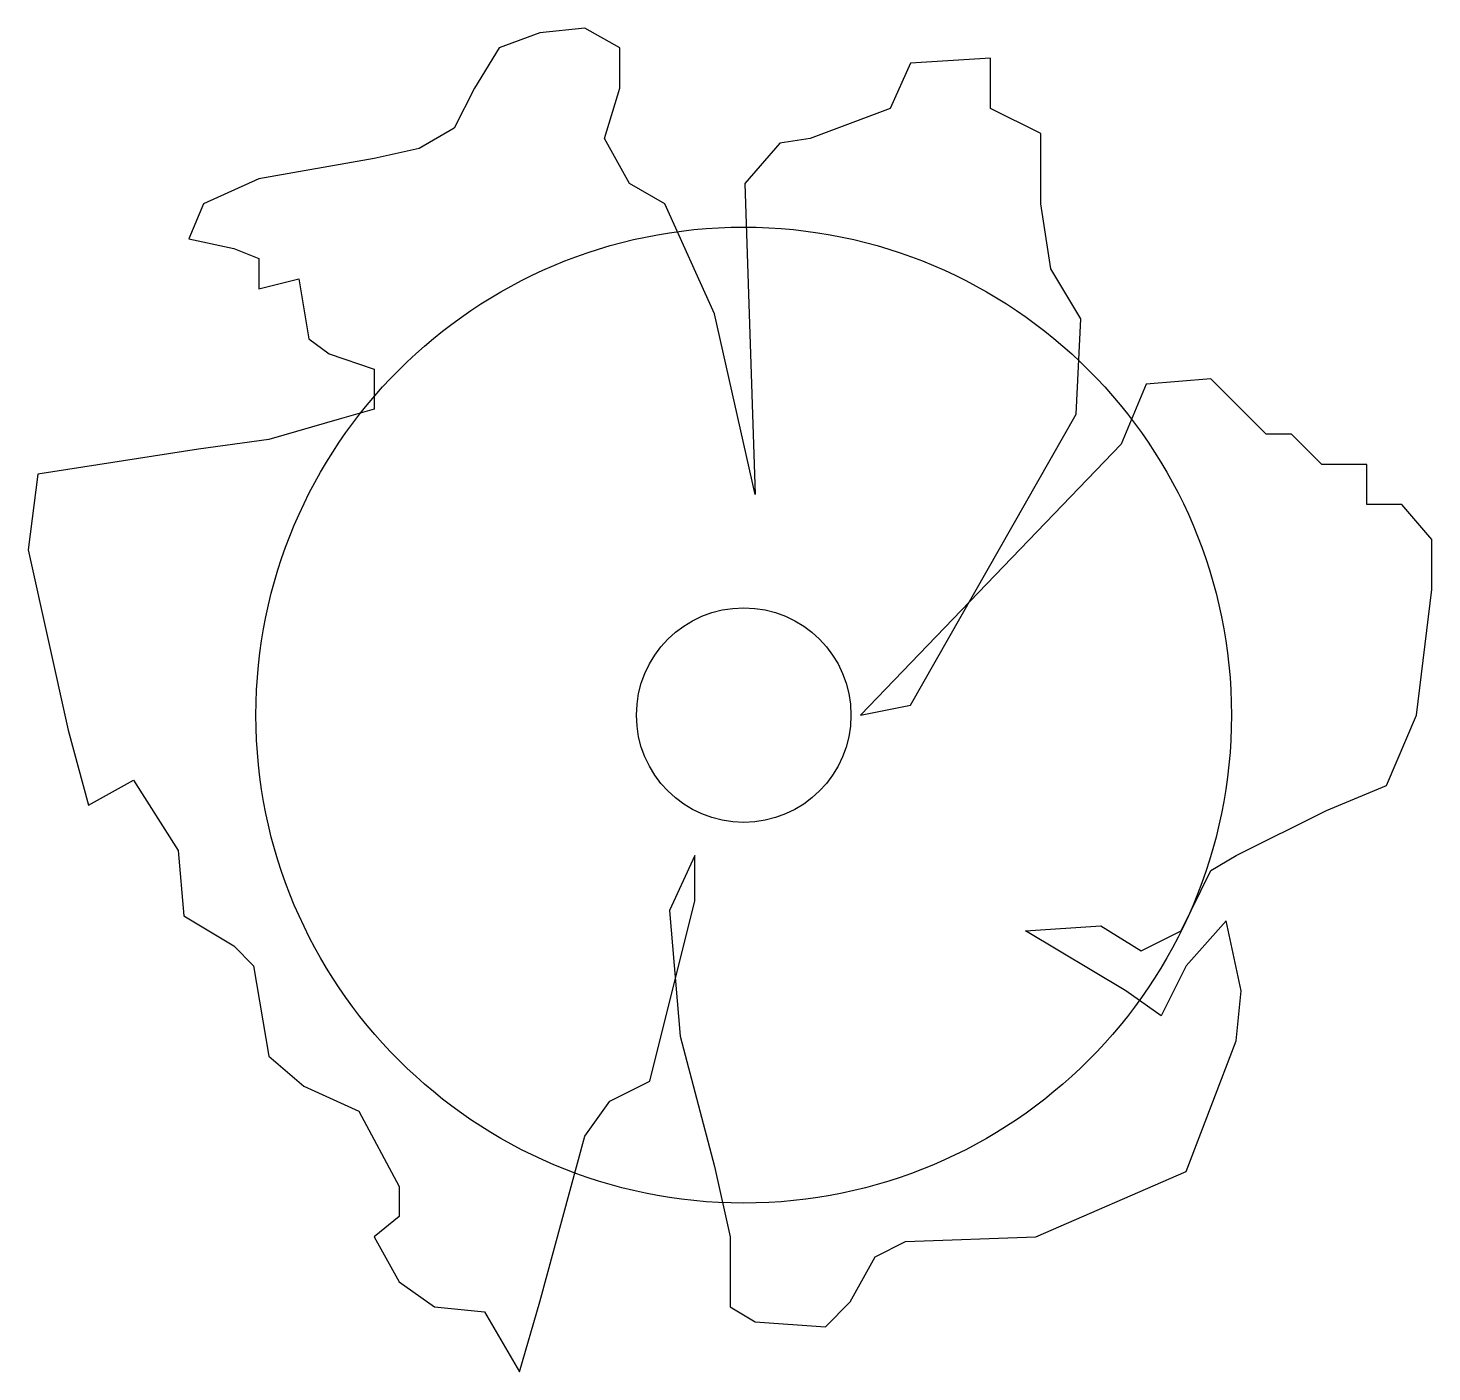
# Model space of a CAD drawing. Extents: x -170 to 164, y -156 to 163.
import ezdxf

# ---------------------------------------------------------------- set-up
doc = ezdxf.new("R2010")
doc.units = 0
doc.header["$LTSCALE"] = 50
doc.header["$MEASUREMENT"] = 0
doc.layers.get('0').update_dxf_attribs({"linetype": 'CONTINUOUS'})

msp = doc.modelspace()

# ---------------------------------------------------------------- linework, layer by layer
for p, q in [((-48.54, 162.27), (-58.2, 158.68)), ((-37.84, 163.41), (-48.54, 162.27)), ((-29.49, 158.68), (-37.84, 163.41)), ((-58.2, 158.68), (-64.07, 149.14)), ((-29.49, 149.14), (-29.49, 158.68)), ((39.67, 155.09), (34.84, 144.32)), ((58.72, 156.22), (39.67, 155.09)), ((58.72, 155.09), (58.72, 156.22)), ((58.72, 144.32), (58.72, 155.09)), ((-64.07, 149.14), (-68.9, 139.59)), ((-33.14, 137.13), (-29.49, 149.14)), ((34.84, 144.32), (15.79, 137.13)), ((70.73, 138.36), (58.72, 144.32)), ((-68.9, 139.59), (-77.25, 134.77)), ((-27.14, 126.45), (-33.14, 137.13)), ((15.79, 137.13), (8.61, 136)), ((70.73, 121.63), (70.73, 138.36)), ((-77.25, 134.77), (-87.95, 132.41)), ((8.61, 136), (0.26, 126.45)), ((-87.95, 132.41), (-115.35, 127.59)), ((-115.35, 127.59), (-128.53, 121.63)), ((-18.79, 121.63), (-27.14, 126.45)), ((0.26, 126.45), (2.74, 52.45)), ((-128.53, 121.63), (-132.06, 113.32)), ((-6.92, 95.45), (-18.79, 121.63)), ((73.08, 106.13), (70.73, 121.63)), ((-132.06, 113.32), (-121.36, 110.95)), ((-121.36, 110.95), (-115.35, 108.59)), ((-115.35, 108.59), (-115.35, 101.41)), ((-115.35, 101.41), (-105.83, 103.77)), ((-105.83, 103.77), (-103.48, 89.5)), ((80.25, 94.23), (73.08, 106.13)), ((2.74, 52.45), (-6.92, 95.45)), ((79.08, 71.54), (80.25, 94.23)), ((-103.48, 89.5), (-98.65, 85.91)), ((-98.65, 85.91), (-87.95, 82.32)), ((-87.95, 82.32), (-87.95, 72.77)), ((95.78, 78.73), (89.78, 64.46)), ((111.18, 79.96), (95.78, 78.73)), ((124.36, 66.82), (111.18, 79.96)), ((-96.3, 70.41), (-113.01, 65.59)), ((-87.95, 72.77), (-96.3, 70.41)), ((39.67, 2.36), (79.08, 71.54)), ((130.36, 66.82), (124.36, 66.82)), ((137.54, 59.64), (130.36, 66.82)), ((-113.01, 65.59), (-129.71, 63.23)), ((89.78, 64.46), (27.79, 0)), ((-129.71, 63.23), (-167.94, 57.27)), ((-167.94, 57.27), (-170.29, 39.32)), ((148.24, 59.64), (137.54, 59.64)), ((148.24, 50.09), (148.24, 59.64)), ((156.59, 50.09), (148.24, 50.09)), ((163.77, 41.77), (156.59, 50.09)), ((163.77, 29.87), (163.77, 41.77)), ((-170.29, 39.32), (-160.77, -3.59)), ((160.11, 0), (163.77, 29.87)), ((27.79, 0), (39.67, 2.36)), ((152.94, -16.73), (160.11, 0)), ((-160.77, -3.59), (-155.94, -21.45)), ((-155.94, -21.45), (-145.24, -15.5)), ((-145.24, -15.5), (-134.54, -32.23)), ((138.71, -22.68), (152.94, -16.73)), ((117.18, -33.36), (138.71, -22.68)), ((-134.54, -32.23), (-133.23, -47.73)), ((-11.61, -33.36), (-17.62, -46.5)), ((-11.61, -44.14), (-11.61, -33.36)), ((111.18, -36.95), (117.18, -33.36)), ((104.13, -51.32), (111.18, -36.95)), ((-22.31, -87.04), (-11.61, -44.14)), ((-17.62, -46.5), (-15.14, -76.36)), ((-133.23, -47.73), (-121.36, -54.91)), ((67.07, -51.32), (84.95, -50.09)), ((84.95, -50.09), (94.61, -56.04)), ((114.83, -48.96), (105.31, -59.64)), ((118.36, -65.59), (114.83, -48.96)), ((90.95, -65.59), (67.07, -51.32)), ((94.61, -56.04), (104.13, -51.32)), ((-121.36, -54.91), (-116.66, -59.64)), ((-116.66, -59.64), (-113.01, -81.09)), ((105.31, -59.64), (99.3, -71.54)), ((99.3, -71.54), (90.95, -65.59)), ((117.18, -77.5), (118.36, -65.59)), ((-15.14, -76.36), (-6.92, -107.36)), ((105.31, -108.59), (117.18, -77.5)), ((-113.01, -81.09), (-104.65, -88.27)), ((-104.65, -88.27), (-91.61, -94.23)), ((-31.84, -91.86), (-22.31, -87.04)), ((-37.84, -100.18), (-31.84, -91.86)), ((-91.61, -94.23), (-81.95, -112.09)), ((-48.54, -139.59), (-37.84, -100.18)), ((-6.92, -107.36), (-3.26, -124.09)), ((69.55, -124.09), (105.31, -108.59)), ((-81.95, -112.09), (-81.95, -119.27)), ((-81.95, -119.27), (-87.95, -124.09)), ((-87.95, -124.09), (-81.95, -134.77)), ((-3.26, -124.09), (-3.26, -140.72)), ((31.32, -128.82), (38.5, -125.23)), ((38.5, -125.23), (69.55, -124.09)), ((25.32, -139.59), (31.32, -128.82)), ((-81.95, -134.77), (-73.6, -140.72)), ((-53.37, -156.22), (-48.54, -139.59)), ((19.44, -145.54), (25.32, -139.59)), ((-73.6, -140.72), (-61.72, -141.95)), ((-61.72, -141.95), (-53.37, -156.22)), ((-3.26, -140.72), (2.74, -144.32)), ((2.74, -144.32), (19.44, -145.54))]:
    msp.add_line(p, q)
for radius in [116.07, 25.52]:
    msp.add_circle((0, 0), radius)

doc.saveas('drawing.dxf')
